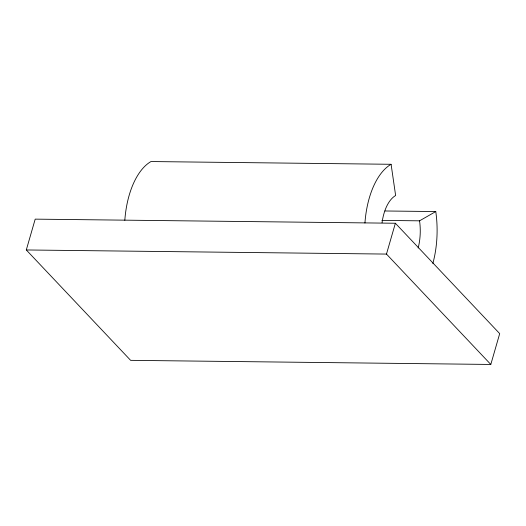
<?xml version="1.0" encoding="UTF-8"?>
<svg xmlns="http://www.w3.org/2000/svg" width="526" height="526" viewBox="0 0 526 526"><rect width="100%" height="100%" fill="white"/><g stroke="black" fill="none" stroke-linecap="round" stroke-linejoin="round"><path stroke-width="0.79" d="M26.3 249.962L35.196 219.138L395.374 223.248L499.7 333.629L490.804 364.452L130.626 360.343L26.3 249.962L386.478 254.078L490.804 364.452M386.478 254.078L395.374 223.248M381.85 220.401L419.551 220.828L435.771 211.557A70.129 36.255 -89.3 0 1 432.852 263.473M382.047 222.774A37.55 19.409 -89.3 0 1 395.631 195.521L391.094 164.29L150.982 161.548A70.129 36.255 -89.3 0 0 124.82 220.295M384.966 210.979L435.771 211.557M364.939 223.031A70.129 36.255 -89.3 0 1 391.094 164.29M419.551 220.828A37.55 19.409 -89.3 0 1 418.163 247.963"/></g></svg>
